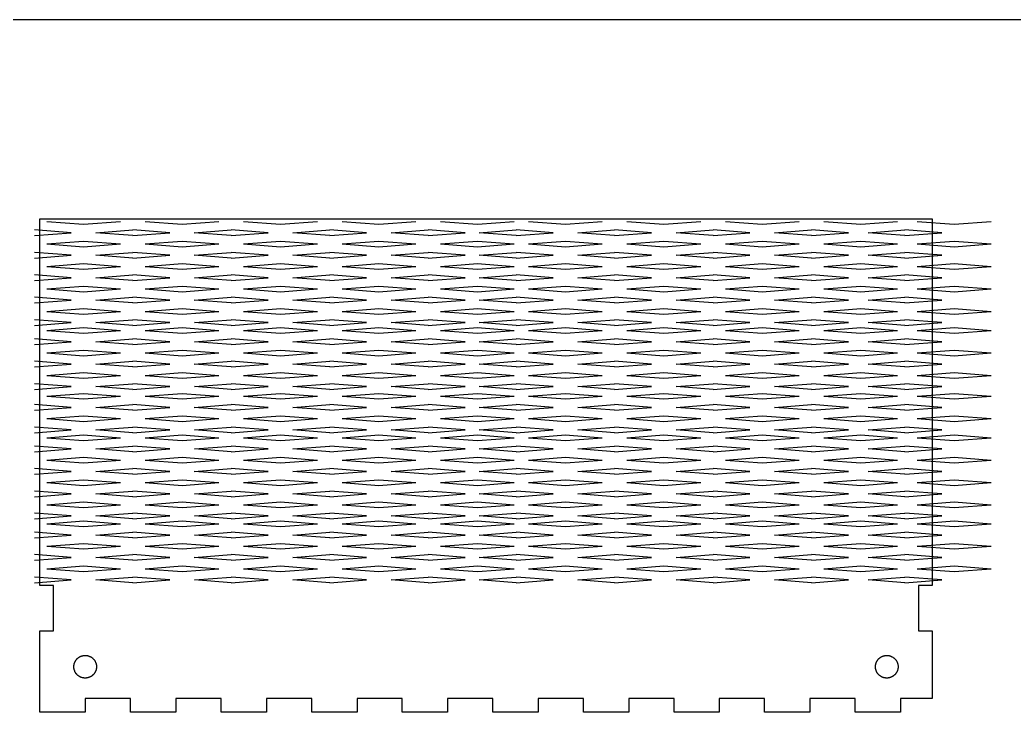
# Model space of a CAD drawing. Header units: millimetres. Extents: x 0 to 1000, y 0 to 550.
# Drawn here: x 562.5 to 782, y 394 to 550 of the extents above; entities that cross this region are included whole.
import ezdxf

# ---------------------------------------------------------------- set-up
doc = ezdxf.new("R2010")
doc.units = ezdxf.units.MM
doc.header["$MEASUREMENT"] = 0
doc.layers.add('Cut_01', color=1, linetype='Continuous', true_color=0xff0000)
doc.layers.add('stock', color=80, linetype='Continuous', true_color=0x21ff06)

msp = doc.modelspace()

# ---------------------------------------------------------------- linework, layer by layer
at = {"layer": 'Cut_01'}
for points in [[(760.9, 415.04), (763.9, 415.04), (763.9, 400.04), (756.9, 400.04), (756.9, 397.04), (746.9, 397.04), (746.9, 400.04), (736.9, 400.04), (736.9, 397.04), (726.9, 397.04), (726.9, 400.04), (716.9, 400.04), (716.9, 397.04), (706.9, 397.04), (706.9, 400.04), (696.9, 400.04), (696.9, 397.04), (686.9, 397.04), (686.9, 400.04), (676.9, 400.04), (676.9, 397.04), (666.9, 397.04), (666.9, 400.04), (656.9, 400.04), (656.9, 397.04), (646.9, 397.04), (646.9, 400.04), (636.9, 400.04), (636.9, 397.04), (626.9, 397.04), (626.9, 400.04), (616.9, 400.04), (616.9, 397.04), (606.9, 397.04), (606.9, 400.04), (596.9, 400.04), (596.9, 397.04), (586.9, 397.04), (586.9, 400.04), (576.9, 400.04), (576.9, 397.04), (566.9, 397.04), (566.9, 415.04), (569.9, 415.04), (569.9, 425.04), (566.9, 425.04), (566.9, 506.04), (763.9, 506.04), (763.9, 425.04), (760.9, 425.04)], [(574.38, 407.07), (574.38, 407.16), (574.38, 407.24), (574.39, 407.33), (574.4, 407.42), (574.42, 407.5), (574.43, 407.59), (574.45, 407.67), (574.47, 407.76), (574.5, 407.84), (574.53, 407.92), (574.56, 408), (574.59, 408.08), (574.63, 408.16), (574.67, 408.24), (574.71, 408.31), (574.75, 408.39), (574.8, 408.46), (574.85, 408.53), (574.9, 408.6), (574.96, 408.67), (575.01, 408.74), (575.07, 408.8), (575.13, 408.86), (575.2, 408.92), (575.26, 408.98), (575.33, 409.03), (575.4, 409.09), (575.47, 409.14), (575.54, 409.18), (575.62, 409.23), (575.69, 409.27), (575.77, 409.31), (575.85, 409.35), (575.93, 409.38), (576.01, 409.41), (576.09, 409.44), (576.17, 409.47), (576.26, 409.49), (576.34, 409.51), (576.42, 409.53), (576.51, 409.54), (576.6, 409.55), (576.68, 409.56), (576.77, 409.57), (576.86, 409.57), (576.94, 409.57), (577.03, 409.57), (577.12, 409.56), (577.2, 409.55), (577.29, 409.54), (577.37, 409.52), (577.46, 409.5), (577.54, 409.48), (577.63, 409.46), (577.71, 409.43), (577.79, 409.4), (577.87, 409.37), (577.95, 409.33), (578.03, 409.29), (578.1, 409.25), (578.18, 409.21), (578.25, 409.16), (578.32, 409.11), (578.39, 409.06), (578.46, 409.01), (578.53, 408.95), (578.59, 408.89), (578.65, 408.83), (578.71, 408.77), (578.77, 408.7), (578.83, 408.64), (578.88, 408.57), (578.93, 408.5), (578.98, 408.43), (579.02, 408.35), (579.07, 408.28), (579.11, 408.2), (579.15, 408.12), (579.18, 408.04), (579.21, 407.96), (579.24, 407.88), (579.27, 407.8), (579.29, 407.71), (579.31, 407.63), (579.33, 407.54), (579.35, 407.46), (579.36, 407.37), (579.37, 407.29), (579.37, 407.2), (579.38, 407.11), (579.38, 407.03), (579.37, 406.94), (579.37, 406.85), (579.36, 406.77), (579.35, 406.68), (579.33, 406.6), (579.31, 406.51), (579.29, 406.43), (579.27, 406.34), (579.24, 406.26), (579.21, 406.18), (579.18, 406.1), (579.15, 406.02), (579.11, 405.94), (579.07, 405.86), (579.02, 405.79), (578.98, 405.72), (578.93, 405.64), (578.88, 405.57), (578.83, 405.5), (578.77, 405.44), (578.71, 405.37), (578.65, 405.31), (578.59, 405.25), (578.53, 405.19), (578.46, 405.14), (578.39, 405.08), (578.32, 405.03), (578.25, 404.98), (578.18, 404.93), (578.1, 404.89), (578.03, 404.85), (577.95, 404.81), (577.87, 404.78), (577.79, 404.74), (577.71, 404.71), (577.63, 404.68), (577.54, 404.66), (577.46, 404.64), (577.37, 404.62), (577.29, 404.6), (577.2, 404.59), (577.12, 404.58), (577.03, 404.57), (576.94, 404.57), (576.86, 404.57), (576.77, 404.57), (576.68, 404.58), (576.6, 404.59), (576.51, 404.6), (576.42, 404.61), (576.34, 404.63), (576.26, 404.65), (576.17, 404.67), (576.09, 404.7), (576.01, 404.73), (575.93, 404.76), (575.85, 404.79), (575.77, 404.83), (575.69, 404.87), (575.62, 404.91), (575.54, 404.96), (575.47, 405.01), (575.4, 405.06), (575.33, 405.11), (575.26, 405.16), (575.2, 405.22), (575.13, 405.28), (575.07, 405.34), (575.01, 405.4), (574.96, 405.47), (574.9, 405.54), (574.85, 405.61), (574.8, 405.68), (574.75, 405.75), (574.71, 405.83), (574.67, 405.9), (574.63, 405.98), (574.59, 406.06), (574.56, 406.14), (574.53, 406.22), (574.5, 406.3), (574.47, 406.38), (574.45, 406.47), (574.43, 406.55), (574.42, 406.64), (574.4, 406.72), (574.39, 406.81), (574.38, 406.9), (574.38, 406.98)], [(751.38, 407.07), (751.38, 407.16), (751.38, 407.24), (751.39, 407.33), (751.4, 407.42), (751.42, 407.5), (751.43, 407.59), (751.45, 407.67), (751.47, 407.76), (751.5, 407.84), (751.53, 407.92), (751.56, 408), (751.59, 408.08), (751.63, 408.16), (751.67, 408.24), (751.71, 408.31), (751.75, 408.39), (751.8, 408.46), (751.85, 408.53), (751.9, 408.6), (751.96, 408.67), (752.01, 408.74), (752.07, 408.8), (752.13, 408.86), (752.2, 408.92), (752.26, 408.98), (752.33, 409.03), (752.4, 409.09), (752.47, 409.14), (752.54, 409.18), (752.62, 409.23), (752.69, 409.27), (752.77, 409.31), (752.85, 409.35), (752.93, 409.38), (753.01, 409.41), (753.09, 409.44), (753.17, 409.47), (753.26, 409.49), (753.34, 409.51), (753.42, 409.53), (753.51, 409.54), (753.6, 409.55), (753.68, 409.56), (753.77, 409.57), (753.86, 409.57), (753.94, 409.57), (754.03, 409.57), (754.12, 409.56), (754.2, 409.55), (754.29, 409.54), (754.37, 409.52), (754.46, 409.5), (754.54, 409.48), (754.63, 409.46), (754.71, 409.43), (754.79, 409.4), (754.87, 409.37), (754.95, 409.33), (755.03, 409.29), (755.1, 409.25), (755.18, 409.21), (755.25, 409.16), (755.32, 409.11), (755.39, 409.06), (755.46, 409.01), (755.53, 408.95), (755.59, 408.89), (755.65, 408.83), (755.71, 408.77), (755.77, 408.7), (755.83, 408.64), (755.88, 408.57), (755.93, 408.5), (755.98, 408.43), (756.02, 408.35), (756.07, 408.28), (756.11, 408.2), (756.15, 408.12), (756.18, 408.04), (756.21, 407.96), (756.24, 407.88), (756.27, 407.8), (756.29, 407.71), (756.31, 407.63), (756.33, 407.54), (756.35, 407.46), (756.36, 407.37), (756.37, 407.29), (756.37, 407.2), (756.38, 407.11), (756.38, 407.03), (756.37, 406.94), (756.37, 406.85), (756.36, 406.77), (756.35, 406.68), (756.33, 406.6), (756.31, 406.51), (756.29, 406.43), (756.27, 406.34), (756.24, 406.26), (756.21, 406.18), (756.18, 406.1), (756.15, 406.02), (756.11, 405.94), (756.07, 405.86), (756.02, 405.79), (755.98, 405.72), (755.93, 405.64), (755.88, 405.57), (755.83, 405.5), (755.77, 405.44), (755.71, 405.37), (755.65, 405.31), (755.59, 405.25), (755.53, 405.19), (755.46, 405.14), (755.39, 405.08), (755.32, 405.03), (755.25, 404.98), (755.18, 404.93), (755.1, 404.89), (755.03, 404.85), (754.95, 404.81), (754.87, 404.78), (754.79, 404.74), (754.71, 404.71), (754.63, 404.68), (754.54, 404.66), (754.46, 404.64), (754.37, 404.62), (754.29, 404.6), (754.2, 404.59), (754.12, 404.58), (754.03, 404.57), (753.94, 404.57), (753.86, 404.57), (753.77, 404.57), (753.68, 404.58), (753.6, 404.59), (753.51, 404.6), (753.42, 404.61), (753.34, 404.63), (753.26, 404.65), (753.17, 404.67), (753.09, 404.7), (753.01, 404.73), (752.93, 404.76), (752.85, 404.79), (752.77, 404.83), (752.69, 404.87), (752.62, 404.91), (752.54, 404.96), (752.47, 405.01), (752.4, 405.06), (752.33, 405.11), (752.26, 405.16), (752.2, 405.22), (752.13, 405.28), (752.07, 405.34), (752.01, 405.4), (751.96, 405.47), (751.9, 405.54), (751.85, 405.61), (751.8, 405.68), (751.75, 405.75), (751.71, 405.83), (751.67, 405.9), (751.63, 405.98), (751.59, 406.06), (751.56, 406.14), (751.53, 406.22), (751.5, 406.3), (751.47, 406.38), (751.45, 406.47), (751.43, 406.55), (751.42, 406.64), (751.4, 406.72), (751.39, 406.81), (751.38, 406.9), (751.38, 406.98)]]:
    msp.add_lwpolyline(points, close=True, dxfattribs=at)
for points in [[(568.38, 505.45), (576.53, 504.83), (584.68, 505.45)], [(590.11, 505.45), (598.27, 504.83), (606.42, 505.45)], [(611.85, 505.45), (620, 504.83), (628.16, 505.45)], [(633.59, 505.45), (641.74, 504.83), (649.89, 505.45)], [(655.33, 505.45), (663.48, 504.83), (671.63, 505.45)], [(674.76, 505.45), (682.91, 504.83), (691.06, 505.45)], [(696.49, 505.45), (704.65, 504.83), (712.8, 505.45)], [(718.23, 505.45), (726.38, 504.83), (734.54, 505.45)], [(739.97, 505.45), (748.12, 504.83), (756.27, 505.45)], [(760.62, 505.45), (768.77, 504.83), (776.93, 505.45)], [(565.66, 502.35), (573.81, 502.97), (565.66, 503.59)], [(587.4, 502.35), (579.24, 502.97), (587.4, 503.59)], [(587.4, 502.35), (595.55, 502.97), (587.4, 503.59)], [(609.13, 502.35), (600.98, 502.97), (609.13, 503.59)], [(609.13, 502.35), (617.29, 502.97), (609.13, 503.59)], [(630.87, 502.35), (622.72, 502.97), (630.87, 503.59)], [(630.87, 502.35), (639.02, 502.97), (630.87, 503.59)], [(652.61, 502.35), (644.46, 502.97), (652.61, 503.59)], [(652.61, 502.35), (660.76, 502.97), (652.61, 503.59)], [(672.04, 502.35), (663.89, 502.97), (672.04, 503.59)], [(672.04, 502.35), (680.19, 502.97), (672.04, 503.59)], [(693.78, 502.35), (685.63, 502.97), (693.78, 503.59)], [(693.78, 502.35), (701.93, 502.97), (693.78, 503.59)], [(715.51, 502.35), (707.36, 502.97), (715.52, 503.59)], [(715.51, 502.35), (723.67, 502.97), (715.52, 503.59)], [(737.25, 502.35), (729.1, 502.97), (737.25, 503.59)], [(737.25, 502.35), (745.41, 502.97), (737.25, 503.59)], [(757.9, 502.35), (749.75, 502.97), (757.9, 503.59)], [(757.9, 502.35), (766.06, 502.97), (757.9, 503.59)], [(568.38, 500.48), (576.53, 501.11), (584.68, 500.48)], [(590.11, 500.48), (598.27, 501.11), (606.42, 500.48)], [(611.85, 500.48), (620, 501.11), (628.16, 500.48)], [(633.59, 500.48), (641.74, 501.11), (649.89, 500.48)], [(655.33, 500.48), (663.48, 501.11), (671.63, 500.48)], [(674.76, 500.48), (682.91, 501.11), (691.06, 500.48)], [(696.49, 500.48), (704.65, 501.11), (712.8, 500.48)], [(718.23, 500.48), (726.38, 501.11), (734.54, 500.48)], [(739.97, 500.48), (748.12, 501.11), (756.27, 500.48)], [(760.62, 500.48), (768.77, 501.11), (776.93, 500.48)], [(565.66, 497.38), (573.81, 498), (565.66, 498.62)], [(568.38, 500.48), (576.53, 499.86), (584.68, 500.48)], [(587.4, 497.38), (579.25, 498), (587.4, 498.62)], [(587.4, 497.38), (595.55, 498), (587.4, 498.62)], [(590.11, 500.48), (598.27, 499.86), (606.42, 500.48)], [(609.13, 497.38), (600.98, 498), (609.13, 498.62)], [(609.13, 497.38), (617.29, 498), (609.13, 498.62)], [(611.85, 500.48), (620, 499.86), (628.16, 500.48)], [(630.87, 497.38), (622.72, 498), (630.87, 498.62)], [(630.87, 497.38), (639.02, 498), (630.87, 498.62)], [(633.59, 500.48), (641.74, 499.86), (649.89, 500.48)], [(652.61, 497.38), (644.46, 498), (652.61, 498.62)], [(652.61, 497.38), (660.76, 498), (652.61, 498.62)], [(655.33, 500.48), (663.48, 499.86), (671.63, 500.48)], [(672.04, 497.38), (663.89, 498), (672.04, 498.62)], [(672.04, 497.38), (680.19, 498), (672.04, 498.62)], [(674.76, 500.48), (682.91, 499.86), (691.06, 500.48)], [(693.78, 497.38), (685.63, 498), (693.78, 498.62)], [(693.78, 497.38), (701.93, 498), (693.78, 498.62)], [(696.49, 500.48), (704.65, 499.86), (712.8, 500.48)], [(715.51, 497.38), (707.36, 498), (715.51, 498.62)], [(715.51, 497.38), (723.67, 498), (715.51, 498.62)], [(718.23, 500.48), (726.38, 499.86), (734.54, 500.48)], [(737.25, 497.38), (729.1, 498), (737.25, 498.62)], [(737.25, 497.38), (745.4, 498), (737.25, 498.62)], [(739.97, 500.48), (748.12, 499.86), (756.27, 500.48)], [(757.9, 497.38), (749.75, 498), (757.9, 498.62)], [(757.9, 497.38), (766.05, 498), (757.9, 498.62)], [(760.62, 500.48), (768.77, 499.86), (776.93, 500.48)], [(568.38, 495.51), (576.53, 496.14), (584.68, 495.51)], [(568.38, 495.51), (576.53, 494.89), (584.68, 495.51)], [(590.12, 495.51), (598.27, 496.14), (606.42, 495.51)], [(590.12, 495.51), (598.27, 494.89), (606.42, 495.51)], [(611.85, 495.51), (620, 496.14), (628.15, 495.51)], [(611.85, 495.51), (620, 494.89), (628.15, 495.51)], [(633.59, 495.51), (641.74, 496.14), (649.89, 495.51)], [(633.59, 495.51), (641.74, 494.89), (649.89, 495.51)], [(655.33, 495.51), (663.48, 496.14), (671.63, 495.51)], [(655.33, 495.51), (663.48, 494.89), (671.63, 495.51)], [(674.76, 495.51), (682.91, 496.14), (691.06, 495.51)], [(674.76, 495.51), (682.91, 494.89), (691.06, 495.51)], [(696.49, 495.51), (704.65, 496.14), (712.8, 495.51)], [(696.49, 495.51), (704.65, 494.89), (712.8, 495.51)], [(718.23, 495.51), (726.38, 496.14), (734.53, 495.51)], [(718.23, 495.51), (726.38, 494.89), (734.53, 495.51)], [(739.97, 495.51), (748.12, 496.14), (756.27, 495.51)], [(739.97, 495.51), (748.12, 494.89), (756.27, 495.51)], [(760.62, 495.51), (768.77, 496.14), (776.92, 495.51)], [(760.62, 495.51), (768.77, 494.89), (776.92, 495.51)], [(565.67, 492.41), (573.82, 493.03), (565.67, 493.65)], [(587.4, 492.41), (579.25, 493.03), (587.4, 493.65)], [(587.4, 492.41), (595.55, 493.03), (587.4, 493.65)], [(609.14, 492.41), (600.99, 493.03), (609.14, 493.65)], [(609.14, 492.41), (617.29, 493.03), (609.14, 493.65)], [(630.87, 492.41), (622.72, 493.03), (630.87, 493.65)], [(630.87, 492.41), (639.02, 493.03), (630.87, 493.65)], [(652.6, 492.41), (644.45, 493.03), (652.61, 493.65)], [(652.6, 492.41), (660.76, 493.03), (652.61, 493.65)], [(672.05, 492.41), (663.89, 493.03), (672.04, 493.65)], [(672.05, 492.41), (680.19, 493.03), (672.04, 493.65)], [(693.78, 492.41), (685.63, 493.03), (693.78, 493.65)], [(693.78, 492.41), (701.93, 493.03), (693.78, 493.65)], [(715.51, 492.41), (707.36, 493.03), (715.51, 493.65)], [(715.51, 492.41), (723.66, 493.03), (715.51, 493.65)], [(737.25, 492.41), (729.1, 493.03), (737.25, 493.65)], [(737.25, 492.41), (745.4, 493.03), (737.25, 493.65)], [(757.9, 492.41), (749.75, 493.03), (757.9, 493.65)], [(757.9, 492.41), (766.05, 493.03), (757.9, 493.65)], [(568.38, 490.56), (576.53, 491.18), (584.68, 490.56)], [(568.38, 490.56), (576.53, 489.94), (584.68, 490.56)], [(590.11, 490.56), (598.27, 491.18), (606.42, 490.56)], [(590.11, 490.56), (598.27, 489.94), (606.42, 490.56)], [(611.85, 490.56), (620, 491.18), (628.16, 490.56)], [(611.85, 490.56), (620, 489.94), (628.16, 490.56)], [(633.59, 490.56), (641.74, 491.18), (649.89, 490.56)], [(633.59, 490.56), (641.74, 489.94), (649.89, 490.56)], [(655.33, 490.56), (663.48, 491.18), (671.63, 490.56)], [(655.33, 490.56), (663.48, 489.94), (671.63, 490.56)], [(674.76, 490.56), (682.91, 491.18), (691.06, 490.56)], [(674.76, 490.56), (682.91, 489.94), (691.06, 490.56)], [(696.49, 490.56), (704.65, 491.18), (712.8, 490.56)], [(696.49, 490.56), (704.65, 489.94), (712.8, 490.56)], [(718.23, 490.56), (726.38, 491.18), (734.54, 490.56)], [(718.23, 490.56), (726.38, 489.94), (734.54, 490.56)], [(739.97, 490.56), (748.12, 491.18), (756.27, 490.56)], [(739.97, 490.56), (748.12, 489.94), (756.27, 490.56)], [(760.62, 490.56), (768.77, 491.18), (776.93, 490.56)], [(760.62, 490.56), (768.77, 489.94), (776.93, 490.56)], [(565.66, 487.45), (573.81, 488.08), (565.66, 488.7)], [(587.4, 487.45), (579.25, 488.08), (587.4, 488.7)], [(587.4, 487.45), (595.55, 488.08), (587.4, 488.7)], [(609.13, 487.45), (600.98, 488.08), (609.13, 488.7)], [(609.13, 487.45), (617.29, 488.08), (609.13, 488.7)], [(630.87, 487.45), (622.72, 488.08), (630.87, 488.7)], [(630.87, 487.45), (639.02, 488.08), (630.87, 488.7)], [(652.61, 487.45), (644.46, 488.08), (652.61, 488.7)], [(652.61, 487.45), (660.76, 488.08), (652.61, 488.7)], [(672.04, 487.45), (663.89, 488.08), (672.04, 488.7)], [(672.04, 487.45), (680.19, 488.08), (672.04, 488.7)], [(693.78, 487.45), (685.63, 488.08), (693.78, 488.7)], [(693.78, 487.45), (701.93, 488.08), (693.78, 488.7)], [(715.51, 487.45), (707.36, 488.08), (715.51, 488.7)], [(715.51, 487.45), (723.67, 488.08), (715.51, 488.7)], [(737.25, 487.45), (729.1, 488.08), (737.25, 488.7)], [(737.25, 487.45), (745.4, 488.08), (737.25, 488.7)], [(757.9, 487.45), (749.75, 488.08), (757.9, 488.7)], [(757.9, 487.45), (766.05, 488.08), (757.9, 488.7)], [(568.38, 485.59), (576.53, 486.21), (584.68, 485.59)], [(568.38, 485.59), (576.53, 484.97), (584.68, 485.59)], [(590.12, 485.59), (598.27, 486.21), (606.42, 485.59)], [(590.12, 485.59), (598.27, 484.97), (606.42, 485.59)], [(611.85, 485.59), (620, 486.21), (628.15, 485.59)], [(611.85, 485.59), (620, 484.97), (628.15, 485.59)], [(633.59, 485.59), (641.74, 486.21), (649.89, 485.59)], [(633.59, 485.59), (641.74, 484.97), (649.89, 485.59)], [(655.33, 485.59), (663.48, 486.21), (671.63, 485.59)], [(655.33, 485.59), (663.48, 484.97), (671.63, 485.59)], [(674.76, 485.59), (682.91, 486.21), (691.06, 485.59)], [(674.76, 485.59), (682.91, 484.97), (691.06, 485.59)], [(696.49, 485.59), (704.65, 486.21), (712.8, 485.59)], [(696.49, 485.59), (704.65, 484.97), (712.8, 485.59)], [(718.23, 485.59), (726.38, 486.21), (734.53, 485.59)], [(718.23, 485.59), (726.38, 484.97), (734.53, 485.59)], [(739.97, 485.59), (748.12, 486.21), (756.27, 485.59)], [(739.97, 485.59), (748.12, 484.97), (756.27, 485.59)], [(760.62, 485.59), (768.77, 486.21), (776.92, 485.59)], [(760.62, 485.59), (768.77, 484.97), (776.92, 485.59)], [(565.67, 482.48), (573.82, 483.11), (565.67, 483.73)], [(587.4, 482.48), (579.25, 483.11), (587.4, 483.73)], [(587.4, 482.48), (595.55, 483.11), (587.4, 483.73)], [(609.14, 482.48), (600.99, 483.11), (609.14, 483.73)], [(609.14, 482.48), (617.29, 483.11), (609.14, 483.73)], [(630.87, 482.48), (622.72, 483.11), (630.87, 483.73)], [(630.87, 482.48), (639.02, 483.11), (630.87, 483.73)], [(652.6, 482.48), (644.45, 483.11), (652.61, 483.73)], [(652.6, 482.48), (660.76, 483.11), (652.61, 483.73)], [(672.05, 482.48), (663.89, 483.11), (672.04, 483.73)], [(672.05, 482.48), (680.19, 483.11), (672.04, 483.73)], [(693.78, 482.48), (685.63, 483.11), (693.78, 483.73)], [(693.78, 482.48), (701.93, 483.11), (693.78, 483.73)], [(715.51, 482.48), (707.36, 483.11), (715.51, 483.73)], [(715.51, 482.48), (723.66, 483.11), (715.51, 483.73)], [(737.25, 482.48), (729.1, 483.11), (737.25, 483.73)], [(737.25, 482.48), (745.4, 483.11), (737.25, 483.73)], [(757.9, 482.48), (749.75, 483.11), (757.9, 483.73)], [(757.9, 482.48), (766.05, 483.11), (757.9, 483.73)], [(568.38, 481.38), (576.53, 482), (584.68, 481.38)], [(568.38, 481.38), (576.53, 480.76), (584.68, 481.38)], [(590.12, 481.38), (598.27, 482), (606.42, 481.38)], [(590.12, 481.38), (598.27, 480.76), (606.42, 481.38)], [(611.85, 481.38), (620, 482), (628.15, 481.38)], [(611.85, 481.38), (620, 480.76), (628.15, 481.38)], [(633.59, 481.38), (641.74, 482), (649.89, 481.38)], [(633.59, 481.38), (641.74, 480.76), (649.89, 481.38)], [(655.33, 481.38), (663.48, 482), (671.63, 481.38)], [(655.33, 481.38), (663.48, 480.76), (671.63, 481.38)], [(674.76, 481.38), (682.91, 482), (691.06, 481.38)], [(674.76, 481.38), (682.91, 480.76), (691.06, 481.38)], [(696.49, 481.38), (704.65, 482), (712.8, 481.38)], [(696.49, 481.38), (704.65, 480.76), (712.8, 481.38)], [(718.23, 481.38), (726.38, 482), (734.53, 481.38)], [(718.23, 481.38), (726.38, 480.76), (734.53, 481.38)], [(739.97, 481.38), (748.12, 482), (756.27, 481.38)], [(739.97, 481.38), (748.12, 480.76), (756.27, 481.38)], [(760.62, 481.38), (768.77, 482), (776.92, 481.38)], [(760.62, 481.38), (768.77, 480.76), (776.92, 481.38)], [(565.67, 478.27), (573.82, 478.89), (565.67, 479.51)], [(587.4, 478.27), (579.25, 478.89), (587.4, 479.51)], [(587.4, 478.27), (595.55, 478.89), (587.4, 479.51)], [(609.14, 478.27), (600.99, 478.89), (609.14, 479.51)], [(609.14, 478.27), (617.29, 478.89), (609.14, 479.51)], [(630.87, 478.27), (622.72, 478.89), (630.87, 479.51)], [(630.87, 478.27), (639.02, 478.89), (630.87, 479.51)], [(652.6, 478.27), (644.45, 478.89), (652.61, 479.51)], [(652.6, 478.27), (660.76, 478.89), (652.61, 479.51)], [(672.05, 478.27), (663.89, 478.89), (672.04, 479.51)], [(672.05, 478.27), (680.19, 478.89), (672.04, 479.51)], [(693.78, 478.27), (685.63, 478.89), (693.78, 479.51)], [(693.78, 478.27), (701.93, 478.89), (693.78, 479.51)], [(715.51, 478.27), (707.36, 478.89), (715.51, 479.51)], [(715.51, 478.27), (723.66, 478.89), (715.51, 479.51)], [(737.25, 478.27), (729.1, 478.89), (737.25, 479.51)], [(737.25, 478.27), (745.4, 478.89), (737.25, 479.51)], [(757.9, 478.27), (749.75, 478.89), (757.9, 479.51)], [(757.9, 478.27), (766.05, 478.89), (757.9, 479.51)], [(568.38, 476.42), (576.53, 477.05), (584.68, 476.42)], [(568.38, 476.42), (576.53, 475.8), (584.68, 476.42)], [(590.11, 476.42), (598.27, 477.05), (606.42, 476.42)], [(590.11, 476.42), (598.27, 475.8), (606.42, 476.42)], [(611.85, 476.42), (620, 477.05), (628.16, 476.42)], [(611.85, 476.42), (620, 475.8), (628.16, 476.42)], [(633.59, 476.42), (641.74, 477.05), (649.89, 476.42)], [(633.59, 476.42), (641.74, 475.8), (649.89, 476.42)], [(655.33, 476.42), (663.48, 477.05), (671.63, 476.42)], [(655.33, 476.42), (663.48, 475.8), (671.63, 476.42)], [(674.76, 476.42), (682.91, 477.05), (691.06, 476.42)], [(674.76, 476.42), (682.91, 475.8), (691.06, 476.42)], [(696.49, 476.42), (704.65, 477.05), (712.8, 476.42)], [(696.49, 476.42), (704.65, 475.8), (712.8, 476.42)], [(718.23, 476.42), (726.38, 477.05), (734.54, 476.42)], [(718.23, 476.42), (726.38, 475.8), (734.54, 476.42)], [(739.97, 476.42), (748.12, 477.05), (756.27, 476.42)], [(739.97, 476.42), (748.12, 475.8), (756.27, 476.42)], [(760.62, 476.42), (768.77, 477.05), (776.93, 476.42)], [(760.62, 476.42), (768.77, 475.8), (776.93, 476.42)], [(565.66, 473.32), (573.81, 473.94), (565.66, 474.56)], [(587.4, 473.32), (579.25, 473.94), (587.4, 474.56)], [(587.4, 473.32), (595.55, 473.94), (587.4, 474.56)], [(609.13, 473.32), (600.98, 473.94), (609.13, 474.56)], [(609.13, 473.32), (617.29, 473.94), (609.13, 474.56)], [(630.87, 473.32), (622.72, 473.94), (630.87, 474.56)], [(630.87, 473.32), (639.02, 473.94), (630.87, 474.56)], [(652.61, 473.32), (644.46, 473.94), (652.61, 474.56)], [(652.61, 473.32), (660.76, 473.94), (652.61, 474.56)], [(672.04, 473.32), (663.89, 473.94), (672.04, 474.56)], [(672.04, 473.32), (680.19, 473.94), (672.04, 474.56)], [(693.78, 473.32), (685.63, 473.94), (693.78, 474.56)], [(693.78, 473.32), (701.93, 473.94), (693.78, 474.56)], [(715.51, 473.32), (707.36, 473.94), (715.51, 474.56)], [(715.51, 473.32), (723.67, 473.94), (715.51, 474.56)], [(737.25, 473.32), (729.1, 473.94), (737.25, 474.56)], [(737.25, 473.32), (745.4, 473.94), (737.25, 474.56)], [(757.9, 473.32), (749.75, 473.94), (757.9, 474.56)], [(757.9, 473.32), (766.05, 473.94), (757.9, 474.56)], [(568.38, 471.45), (576.53, 472.08), (584.68, 471.45)], [(590.12, 471.45), (598.27, 472.08), (606.42, 471.45)], [(611.85, 471.45), (620, 472.08), (628.15, 471.45)], [(633.59, 471.45), (641.74, 472.08), (649.89, 471.45)], [(655.33, 471.45), (663.48, 472.08), (671.63, 471.45)], [(674.76, 471.45), (682.91, 472.08), (691.06, 471.45)], [(696.49, 471.45), (704.65, 472.08), (712.8, 471.45)], [(718.23, 471.45), (726.38, 472.08), (734.53, 471.45)], [(739.97, 471.45), (748.12, 472.08), (756.27, 471.45)], [(760.62, 471.45), (768.77, 472.08), (776.92, 471.45)], [(568.38, 471.45), (576.53, 470.83), (584.68, 471.45)], [(590.12, 471.45), (598.27, 470.83), (606.42, 471.45)], [(611.85, 471.45), (620, 470.83), (628.15, 471.45)], [(633.59, 471.45), (641.74, 470.83), (649.89, 471.45)], [(655.33, 471.45), (663.48, 470.83), (671.63, 471.45)], [(674.76, 471.45), (682.91, 470.83), (691.06, 471.45)], [(696.49, 471.45), (704.65, 470.83), (712.8, 471.45)], [(718.23, 471.45), (726.38, 470.83), (734.53, 471.45)], [(739.97, 471.45), (748.12, 470.83), (756.27, 471.45)], [(760.62, 471.45), (768.77, 470.83), (776.92, 471.45)], [(565.67, 468.35), (573.82, 468.97), (565.67, 469.59)], [(587.4, 468.35), (579.25, 468.97), (587.4, 469.59)], [(587.4, 468.35), (595.55, 468.97), (587.4, 469.59)], [(609.14, 468.35), (600.99, 468.97), (609.14, 469.59)], [(609.14, 468.35), (617.29, 468.97), (609.14, 469.59)], [(630.87, 468.35), (622.72, 468.97), (630.87, 469.59)], [(630.87, 468.35), (639.02, 468.97), (630.87, 469.59)], [(652.6, 468.35), (644.45, 468.97), (652.61, 469.59)], [(652.6, 468.35), (660.76, 468.97), (652.61, 469.59)], [(672.05, 468.35), (663.89, 468.97), (672.04, 469.59)], [(672.05, 468.35), (680.19, 468.97), (672.04, 469.59)], [(693.78, 468.35), (685.63, 468.97), (693.78, 469.59)], [(693.78, 468.35), (701.93, 468.97), (693.78, 469.59)], [(715.51, 468.35), (707.36, 468.97), (715.51, 469.59)], [(715.51, 468.35), (723.66, 468.97), (715.51, 469.59)], [(737.25, 468.35), (729.1, 468.97), (737.25, 469.59)], [(737.25, 468.35), (745.4, 468.97), (737.25, 469.59)], [(757.9, 468.35), (749.75, 468.97), (757.9, 469.59)], [(757.9, 468.35), (766.05, 468.97), (757.9, 469.59)], [(568.38, 466.86), (576.53, 467.48), (584.68, 466.86)], [(568.38, 466.86), (576.53, 466.24), (584.68, 466.86)], [(590.11, 466.86), (598.27, 467.48), (606.42, 466.86)], [(590.11, 466.86), (598.27, 466.24), (606.42, 466.86)], [(611.85, 466.86), (620, 467.48), (628.16, 466.86)], [(611.85, 466.86), (620, 466.24), (628.16, 466.86)], [(633.59, 466.86), (641.74, 467.48), (649.89, 466.86)], [(633.59, 466.86), (641.74, 466.24), (649.89, 466.86)], [(655.33, 466.86), (663.48, 467.48), (671.63, 466.86)], [(655.33, 466.86), (663.48, 466.24), (671.63, 466.86)], [(674.76, 466.86), (682.91, 467.48), (691.06, 466.86)], [(674.76, 466.86), (682.91, 466.24), (691.06, 466.86)], [(696.49, 466.86), (704.65, 467.48), (712.8, 466.86)], [(696.49, 466.86), (704.65, 466.24), (712.8, 466.86)], [(718.23, 466.86), (726.38, 467.48), (734.54, 466.86)], [(718.23, 466.86), (726.38, 466.24), (734.54, 466.86)], [(739.97, 466.86), (748.12, 467.48), (756.27, 466.86)], [(739.97, 466.86), (748.12, 466.24), (756.27, 466.86)], [(760.62, 466.86), (768.77, 467.48), (776.93, 466.86)], [(760.62, 466.86), (768.77, 466.24), (776.93, 466.86)], [(565.66, 463.75), (573.81, 464.38), (565.66, 465)], [(587.4, 463.75), (579.25, 464.38), (587.4, 465)], [(587.4, 463.75), (595.55, 464.38), (587.4, 465)], [(609.13, 463.75), (600.98, 464.38), (609.13, 465)], [(609.13, 463.75), (617.29, 464.38), (609.13, 465)], [(630.87, 463.75), (622.72, 464.38), (630.87, 465)], [(630.87, 463.75), (639.02, 464.38), (630.87, 465)], [(652.61, 463.75), (644.46, 464.38), (652.61, 465)], [(652.61, 463.75), (660.76, 464.38), (652.61, 465)], [(672.04, 463.75), (663.89, 464.38), (672.04, 465)], [(672.04, 463.75), (680.19, 464.38), (672.04, 465)], [(693.78, 463.75), (685.63, 464.38), (693.78, 465)], [(693.78, 463.75), (701.93, 464.38), (693.78, 465)], [(715.51, 463.75), (707.36, 464.38), (715.51, 465)], [(715.51, 463.75), (723.67, 464.38), (715.51, 465)], [(737.25, 463.75), (729.1, 464.38), (737.25, 465)], [(737.25, 463.75), (745.4, 464.38), (737.25, 465)], [(757.9, 463.75), (749.75, 464.38), (757.9, 465)], [(757.9, 463.75), (766.05, 464.38), (757.9, 465)], [(568.38, 461.89), (576.53, 462.51), (584.68, 461.89)], [(568.38, 461.89), (576.53, 461.27), (584.68, 461.89)], [(590.12, 461.89), (598.27, 462.51), (606.42, 461.89)], [(590.12, 461.89), (598.27, 461.27), (606.42, 461.89)], [(611.85, 461.89), (620, 462.51), (628.15, 461.89)], [(611.85, 461.89), (620, 461.27), (628.15, 461.89)], [(633.59, 461.89), (641.74, 462.51), (649.89, 461.89)], [(633.59, 461.89), (641.74, 461.27), (649.89, 461.89)], [(655.33, 461.89), (663.48, 462.51), (671.63, 461.89)], [(655.33, 461.89), (663.48, 461.27), (671.63, 461.89)], [(674.76, 461.89), (682.91, 462.51), (691.06, 461.89)], [(674.76, 461.89), (682.91, 461.27), (691.06, 461.89)], [(696.49, 461.89), (704.65, 462.51), (712.8, 461.89)], [(696.49, 461.89), (704.65, 461.27), (712.8, 461.89)], [(718.23, 461.89), (726.38, 462.51), (734.53, 461.89)], [(718.23, 461.89), (726.38, 461.27), (734.53, 461.89)], [(739.97, 461.89), (748.12, 462.51), (756.27, 461.89)], [(739.97, 461.89), (748.12, 461.27), (756.27, 461.89)], [(760.62, 461.89), (768.77, 462.51), (776.92, 461.89)], [(760.62, 461.89), (768.77, 461.27), (776.92, 461.89)], [(565.67, 458.78), (573.82, 459.4), (565.67, 460.03)], [(587.4, 458.78), (579.25, 459.4), (587.4, 460.03)], [(587.4, 458.78), (595.55, 459.4), (587.4, 460.03)], [(609.14, 458.78), (600.99, 459.4), (609.14, 460.03)], [(609.14, 458.78), (617.29, 459.4), (609.14, 460.03)], [(630.87, 458.78), (622.72, 459.4), (630.87, 460.03)], [(630.87, 458.78), (639.02, 459.4), (630.87, 460.03)], [(652.6, 458.78), (644.45, 459.4), (652.61, 460.03)], [(652.6, 458.78), (660.76, 459.4), (652.61, 460.03)], [(672.05, 458.78), (663.89, 459.4), (672.04, 460.03)], [(672.05, 458.78), (680.19, 459.4), (672.04, 460.03)], [(693.78, 458.78), (685.63, 459.4), (693.78, 460.03)], [(693.78, 458.78), (701.93, 459.4), (693.78, 460.03)], [(715.51, 458.78), (707.36, 459.4), (715.51, 460.03)], [(715.51, 458.78), (723.66, 459.4), (715.51, 460.03)], [(737.25, 458.78), (729.1, 459.4), (737.25, 460.03)], [(737.25, 458.78), (745.4, 459.4), (737.25, 460.03)], [(757.9, 458.78), (749.75, 459.4), (757.9, 460.03)], [(757.9, 458.78), (766.05, 459.4), (757.9, 460.03)], [(568.38, 457.68), (576.53, 458.3), (584.68, 457.68)], [(568.38, 457.68), (576.53, 457.06), (584.68, 457.68)], [(590.12, 457.68), (598.27, 458.3), (606.42, 457.68)], [(590.12, 457.68), (598.27, 457.06), (606.42, 457.68)], [(611.85, 457.68), (620, 458.3), (628.15, 457.68)], [(611.85, 457.68), (620, 457.06), (628.15, 457.68)], [(633.59, 457.68), (641.74, 458.3), (649.89, 457.68)], [(633.59, 457.68), (641.74, 457.06), (649.89, 457.68)], [(655.33, 457.68), (663.48, 458.3), (671.63, 457.68)], [(655.33, 457.68), (663.48, 457.06), (671.63, 457.68)], [(674.76, 457.68), (682.91, 458.3), (691.06, 457.68)], [(674.76, 457.68), (682.91, 457.06), (691.06, 457.68)], [(696.49, 457.68), (704.65, 458.3), (712.8, 457.68)], [(696.49, 457.68), (704.65, 457.06), (712.8, 457.68)], [(718.23, 457.68), (726.38, 458.3), (734.53, 457.68)], [(718.23, 457.68), (726.38, 457.06), (734.53, 457.68)], [(739.97, 457.68), (748.12, 458.3), (756.27, 457.68)], [(739.97, 457.68), (748.12, 457.06), (756.27, 457.68)], [(760.62, 457.68), (768.77, 458.3), (776.92, 457.68)], [(760.62, 457.68), (768.77, 457.06), (776.92, 457.68)], [(565.67, 454.57), (573.82, 455.19), (565.67, 455.81)], [(587.4, 454.57), (579.25, 455.19), (587.4, 455.81)], [(587.4, 454.57), (595.55, 455.19), (587.4, 455.81)], [(609.14, 454.57), (600.99, 455.19), (609.14, 455.81)], [(609.14, 454.57), (617.29, 455.19), (609.14, 455.81)], [(630.87, 454.57), (622.72, 455.19), (630.87, 455.81)], [(630.87, 454.57), (639.02, 455.19), (630.87, 455.81)], [(652.6, 454.57), (644.45, 455.19), (652.61, 455.81)], [(652.6, 454.57), (660.76, 455.19), (652.61, 455.81)], [(672.05, 454.57), (663.89, 455.19), (672.04, 455.81)], [(672.05, 454.57), (680.19, 455.19), (672.04, 455.81)], [(693.78, 454.57), (685.63, 455.19), (693.78, 455.81)], [(693.78, 454.57), (701.93, 455.19), (693.78, 455.81)], [(715.51, 454.57), (707.36, 455.19), (715.51, 455.81)], [(715.51, 454.57), (723.66, 455.19), (715.51, 455.81)], [(737.25, 454.57), (729.1, 455.19), (737.25, 455.81)], [(737.25, 454.57), (745.4, 455.19), (737.25, 455.81)], [(757.9, 454.57), (749.75, 455.19), (757.9, 455.81)], [(757.9, 454.57), (766.05, 455.19), (757.9, 455.81)], [(568.38, 452.72), (576.53, 453.35), (584.68, 452.72)], [(568.38, 452.72), (576.53, 452.1), (584.68, 452.72)], [(590.11, 452.72), (598.27, 453.35), (606.42, 452.72)], [(590.11, 452.72), (598.27, 452.1), (606.42, 452.72)], [(611.85, 452.72), (620, 453.35), (628.16, 452.72)], [(611.85, 452.72), (620, 452.1), (628.16, 452.72)], [(633.59, 452.72), (641.74, 453.35), (649.89, 452.72)], [(633.59, 452.72), (641.74, 452.1), (649.89, 452.72)], [(655.33, 452.72), (663.48, 453.35), (671.63, 452.72)], [(655.33, 452.72), (663.48, 452.1), (671.63, 452.72)], [(674.76, 452.72), (682.91, 453.35), (691.06, 452.72)], [(674.76, 452.72), (682.91, 452.1), (691.06, 452.72)], [(696.49, 452.72), (704.65, 453.35), (712.8, 452.72)], [(696.49, 452.72), (704.65, 452.1), (712.8, 452.72)], [(718.23, 452.72), (726.38, 453.35), (734.54, 452.72)], [(718.23, 452.72), (726.38, 452.1), (734.54, 452.72)], [(739.97, 452.72), (748.12, 453.35), (756.27, 452.72)], [(739.97, 452.72), (748.12, 452.1), (756.27, 452.72)], [(760.62, 452.72), (768.77, 453.35), (776.93, 452.72)], [(760.62, 452.72), (768.77, 452.1), (776.93, 452.72)], [(565.66, 449.62), (573.81, 450.24), (565.66, 450.86)], [(587.4, 449.62), (579.25, 450.24), (587.4, 450.86)], [(587.4, 449.62), (595.55, 450.24), (587.4, 450.86)], [(609.13, 449.62), (600.98, 450.24), (609.13, 450.86)], [(609.13, 449.62), (617.29, 450.24), (609.13, 450.86)], [(630.87, 449.62), (622.72, 450.24), (630.87, 450.86)], [(630.87, 449.62), (639.02, 450.24), (630.87, 450.86)], [(652.61, 449.62), (644.46, 450.24), (652.61, 450.86)], [(652.61, 449.62), (660.76, 450.24), (652.61, 450.86)], [(672.04, 449.62), (663.89, 450.24), (672.04, 450.86)], [(672.04, 449.62), (680.19, 450.24), (672.04, 450.86)], [(693.78, 449.62), (685.63, 450.24), (693.78, 450.86)], [(693.78, 449.62), (701.93, 450.24), (693.78, 450.86)], [(715.51, 449.62), (707.36, 450.24), (715.51, 450.86)], [(715.51, 449.62), (723.67, 450.24), (715.51, 450.86)], [(737.25, 449.62), (729.1, 450.24), (737.25, 450.86)], [(737.25, 449.62), (745.4, 450.24), (737.25, 450.86)], [(757.9, 449.62), (749.75, 450.24), (757.9, 450.86)], [(757.9, 449.62), (766.05, 450.24), (757.9, 450.86)], [(568.38, 447.75), (576.53, 448.38), (584.68, 447.75)], [(590.12, 447.75), (598.27, 448.38), (606.42, 447.75)], [(611.85, 447.75), (620, 448.38), (628.15, 447.75)], [(633.59, 447.75), (641.74, 448.38), (649.89, 447.75)], [(655.33, 447.75), (663.48, 448.38), (671.63, 447.75)], [(674.76, 447.75), (682.91, 448.38), (691.06, 447.75)], [(696.49, 447.75), (704.65, 448.38), (712.8, 447.75)], [(718.23, 447.75), (726.38, 448.38), (734.53, 447.75)], [(739.97, 447.75), (748.12, 448.38), (756.27, 447.75)], [(760.62, 447.75), (768.77, 448.38), (776.92, 447.75)], [(565.67, 444.65), (573.82, 445.27), (565.67, 445.89)], [(568.38, 447.75), (576.53, 447.13), (584.68, 447.75)], [(587.4, 444.65), (579.25, 445.27), (587.4, 445.89)], [(587.4, 444.65), (595.55, 445.27), (587.4, 445.89)], [(590.12, 447.75), (598.27, 447.13), (606.42, 447.75)], [(609.14, 444.65), (600.99, 445.27), (609.14, 445.89)], [(609.14, 444.65), (617.29, 445.27), (609.14, 445.89)], [(611.85, 447.75), (620, 447.13), (628.15, 447.75)], [(630.87, 444.65), (622.72, 445.27), (630.87, 445.89)], [(630.87, 444.65), (639.02, 445.27), (630.87, 445.89)], [(633.59, 447.75), (641.74, 447.13), (649.89, 447.75)], [(652.6, 444.65), (644.45, 445.27), (652.61, 445.89)], [(652.6, 444.65), (660.76, 445.27), (652.61, 445.89)], [(655.33, 447.75), (663.48, 447.13), (671.63, 447.75)], [(672.05, 444.65), (663.89, 445.27), (672.04, 445.89)], [(672.05, 444.65), (680.19, 445.27), (672.04, 445.89)], [(674.76, 447.75), (682.91, 447.13), (691.06, 447.75)], [(693.78, 444.65), (685.63, 445.27), (693.78, 445.89)], [(693.78, 444.65), (701.93, 445.27), (693.78, 445.89)], [(696.49, 447.75), (704.65, 447.13), (712.8, 447.75)], [(715.51, 444.65), (707.36, 445.27), (715.51, 445.89)], [(715.51, 444.65), (723.66, 445.27), (715.51, 445.89)], [(718.23, 447.75), (726.38, 447.13), (734.53, 447.75)], [(737.25, 444.65), (729.1, 445.27), (737.25, 445.89)], [(737.25, 444.65), (745.4, 445.27), (737.25, 445.89)], [(739.97, 447.75), (748.12, 447.13), (756.27, 447.75)], [(757.9, 444.65), (749.75, 445.27), (757.9, 445.89)], [(757.9, 444.65), (766.05, 445.27), (757.9, 445.89)], [(760.62, 447.75), (768.77, 447.13), (776.92, 447.75)], [(568.38, 442.88), (576.53, 443.5), (584.68, 442.88)], [(590.12, 442.88), (598.27, 443.5), (606.42, 442.88)], [(611.85, 442.88), (620, 443.5), (628.15, 442.88)], [(633.59, 442.88), (641.74, 443.5), (649.89, 442.88)], [(655.33, 442.88), (663.48, 443.5), (671.63, 442.88)], [(674.76, 442.88), (682.91, 443.5), (691.06, 442.88)], [(696.49, 442.88), (704.65, 443.5), (712.8, 442.88)], [(718.23, 442.88), (726.38, 443.5), (734.53, 442.88)], [(739.97, 442.88), (748.12, 443.5), (756.27, 442.88)], [(760.62, 442.88), (768.77, 443.5), (776.92, 442.88)], [(568.38, 442.88), (576.53, 442.26), (584.68, 442.88)], [(590.12, 442.88), (598.27, 442.26), (606.42, 442.88)], [(611.85, 442.88), (620, 442.26), (628.15, 442.88)], [(633.59, 442.88), (641.74, 442.26), (649.89, 442.88)], [(655.33, 442.88), (663.48, 442.26), (671.63, 442.88)], [(674.76, 442.88), (682.91, 442.26), (691.06, 442.88)], [(696.49, 442.88), (704.65, 442.26), (712.8, 442.88)], [(718.23, 442.88), (726.38, 442.26), (734.53, 442.88)], [(739.97, 442.88), (748.12, 442.26), (756.27, 442.88)], [(760.62, 442.88), (768.77, 442.26), (776.92, 442.88)], [(565.67, 439.77), (573.82, 440.39), (565.67, 441.01)], [(568.38, 438.66), (576.53, 439.29), (584.68, 438.66)], [(587.4, 439.77), (579.25, 440.39), (587.4, 441.01)], [(587.4, 439.77), (595.55, 440.39), (587.4, 441.01)], [(590.12, 438.66), (598.27, 439.29), (606.42, 438.66)], [(609.14, 439.77), (600.99, 440.39), (609.14, 441.01)], [(609.14, 439.77), (617.29, 440.39), (609.14, 441.01)], [(611.85, 438.66), (620, 439.29), (628.15, 438.66)], [(630.87, 439.77), (622.72, 440.39), (630.87, 441.01)], [(630.87, 439.77), (639.02, 440.39), (630.87, 441.01)], [(633.59, 438.66), (641.74, 439.29), (649.89, 438.66)], [(652.6, 439.77), (644.45, 440.39), (652.61, 441.01)], [(652.6, 439.77), (660.76, 440.39), (652.61, 441.01)], [(655.33, 438.66), (663.48, 439.29), (671.63, 438.66)], [(672.05, 439.77), (663.89, 440.39), (672.04, 441.01)], [(672.05, 439.77), (680.19, 440.39), (672.04, 441.01)], [(674.76, 438.66), (682.91, 439.29), (691.06, 438.66)], [(693.78, 439.77), (685.63, 440.39), (693.78, 441.01)], [(693.78, 439.77), (701.93, 440.39), (693.78, 441.01)], [(696.49, 438.66), (704.65, 439.29), (712.8, 438.66)], [(715.51, 439.77), (707.36, 440.39), (715.51, 441.01)], [(715.51, 439.77), (723.66, 440.39), (715.51, 441.01)], [(718.23, 438.66), (726.38, 439.29), (734.53, 438.66)], [(737.25, 439.77), (729.1, 440.39), (737.25, 441.01)], [(737.25, 439.77), (745.4, 440.39), (737.25, 441.01)], [(739.97, 438.66), (748.12, 439.29), (756.27, 438.66)], [(757.9, 439.77), (749.75, 440.39), (757.9, 441.01)], [(757.9, 439.77), (766.05, 440.39), (757.9, 441.01)], [(760.62, 438.66), (768.77, 439.29), (776.92, 438.66)], [(568.38, 438.66), (576.53, 438.04), (584.68, 438.66)], [(590.12, 438.66), (598.27, 438.04), (606.42, 438.66)], [(611.85, 438.66), (620, 438.04), (628.15, 438.66)], [(633.59, 438.66), (641.74, 438.04), (649.89, 438.66)], [(655.33, 438.66), (663.48, 438.04), (671.63, 438.66)], [(674.76, 438.66), (682.91, 438.04), (691.06, 438.66)], [(696.49, 438.66), (704.65, 438.04), (712.8, 438.66)], [(718.23, 438.66), (726.38, 438.04), (734.53, 438.66)], [(739.97, 438.66), (748.12, 438.04), (756.27, 438.66)], [(760.62, 438.66), (768.77, 438.04), (776.92, 438.66)], [(565.67, 435.56), (573.82, 436.18), (565.67, 436.8)], [(587.4, 435.56), (579.25, 436.18), (587.4, 436.8)], [(587.4, 435.56), (595.55, 436.18), (587.4, 436.8)], [(609.14, 435.56), (600.99, 436.18), (609.14, 436.8)], [(609.14, 435.56), (617.29, 436.18), (609.14, 436.8)], [(630.87, 435.56), (622.72, 436.18), (630.87, 436.8)], [(630.87, 435.56), (639.02, 436.18), (630.87, 436.8)], [(652.6, 435.56), (644.45, 436.18), (652.61, 436.8)], [(652.6, 435.56), (660.76, 436.18), (652.61, 436.8)], [(672.05, 435.56), (663.89, 436.18), (672.04, 436.8)], [(672.05, 435.56), (680.19, 436.18), (672.04, 436.8)], [(693.78, 435.56), (685.63, 436.18), (693.78, 436.8)], [(693.78, 435.56), (701.93, 436.18), (693.78, 436.8)], [(715.51, 435.56), (707.36, 436.18), (715.51, 436.8)], [(715.51, 435.56), (723.66, 436.18), (715.51, 436.8)], [(737.25, 435.56), (729.1, 436.18), (737.25, 436.8)], [(737.25, 435.56), (745.4, 436.18), (737.25, 436.8)], [(757.9, 435.56), (749.75, 436.18), (757.9, 436.8)], [(757.9, 435.56), (766.05, 436.18), (757.9, 436.8)], [(568.38, 433.71), (576.53, 434.33), (584.68, 433.71)], [(568.38, 433.71), (576.53, 433.09), (584.68, 433.71)], [(590.11, 433.71), (598.27, 434.33), (606.42, 433.71)], [(590.11, 433.71), (598.27, 433.09), (606.42, 433.71)], [(611.85, 433.71), (620, 434.33), (628.16, 433.71)], [(611.85, 433.71), (620, 433.09), (628.16, 433.71)], [(633.59, 433.71), (641.74, 434.33), (649.89, 433.71)], [(633.59, 433.71), (641.74, 433.09), (649.89, 433.71)], [(655.33, 433.71), (663.48, 434.33), (671.63, 433.71)], [(655.33, 433.71), (663.48, 433.09), (671.63, 433.71)], [(674.76, 433.71), (682.91, 434.33), (691.06, 433.71)], [(674.76, 433.71), (682.91, 433.09), (691.06, 433.71)], [(696.49, 433.71), (704.65, 434.33), (712.8, 433.71)], [(696.49, 433.71), (704.65, 433.09), (712.8, 433.71)], [(718.23, 433.71), (726.38, 434.33), (734.54, 433.71)], [(718.23, 433.71), (726.38, 433.09), (734.54, 433.71)], [(739.97, 433.71), (748.12, 434.33), (756.27, 433.71)], [(739.97, 433.71), (748.12, 433.09), (756.27, 433.71)], [(760.62, 433.71), (768.77, 434.33), (776.93, 433.71)], [(760.62, 433.71), (768.77, 433.09), (776.93, 433.71)], [(565.66, 430.6), (573.81, 431.23), (565.66, 431.85)], [(587.4, 430.6), (579.25, 431.23), (587.4, 431.85)], [(587.4, 430.6), (595.55, 431.23), (587.4, 431.85)], [(609.13, 430.6), (600.98, 431.23), (609.13, 431.85)], [(609.13, 430.6), (617.29, 431.23), (609.13, 431.85)], [(630.87, 430.6), (622.72, 431.23), (630.87, 431.85)], [(630.87, 430.6), (639.02, 431.23), (630.87, 431.85)], [(652.61, 430.6), (644.46, 431.23), (652.61, 431.85)], [(652.61, 430.6), (660.76, 431.23), (652.61, 431.85)], [(672.04, 430.6), (663.89, 431.23), (672.04, 431.85)], [(672.04, 430.6), (680.19, 431.23), (672.04, 431.85)], [(693.78, 430.6), (685.63, 431.23), (693.78, 431.85)], [(693.78, 430.6), (701.93, 431.23), (693.78, 431.85)], [(715.51, 430.6), (707.36, 431.23), (715.51, 431.85)], [(715.51, 430.6), (723.67, 431.23), (715.51, 431.85)], [(737.25, 430.6), (729.1, 431.23), (737.25, 431.85)], [(737.25, 430.6), (745.4, 431.23), (737.25, 431.85)], [(757.9, 430.6), (749.75, 431.23), (757.9, 431.85)], [(757.9, 430.6), (766.05, 431.23), (757.9, 431.85)], [(568.38, 428.74), (576.53, 429.36), (584.68, 428.74)], [(568.38, 428.74), (576.53, 428.12), (584.68, 428.74)], [(590.12, 428.74), (598.27, 429.36), (606.42, 428.74)], [(590.12, 428.74), (598.27, 428.12), (606.42, 428.74)], [(611.85, 428.74), (620, 429.36), (628.15, 428.74)], [(611.85, 428.74), (620, 428.12), (628.15, 428.74)], [(633.59, 428.74), (641.74, 429.36), (649.89, 428.74)], [(633.59, 428.74), (641.74, 428.12), (649.89, 428.74)], [(655.33, 428.74), (663.48, 429.36), (671.63, 428.74)], [(655.33, 428.74), (663.48, 428.12), (671.63, 428.74)], [(674.76, 428.74), (682.91, 429.36), (691.06, 428.74)], [(674.76, 428.74), (682.91, 428.12), (691.06, 428.74)], [(696.49, 428.74), (704.65, 429.36), (712.8, 428.74)], [(696.49, 428.74), (704.65, 428.12), (712.8, 428.74)], [(718.23, 428.74), (726.38, 429.36), (734.53, 428.74)], [(718.23, 428.74), (726.38, 428.12), (734.53, 428.74)], [(739.97, 428.74), (748.12, 429.36), (756.27, 428.74)], [(739.97, 428.74), (748.12, 428.12), (756.27, 428.74)], [(760.62, 428.74), (768.77, 429.36), (776.92, 428.74)], [(760.62, 428.74), (768.77, 428.12), (776.92, 428.74)], [(565.67, 425.63), (573.82, 426.26), (565.67, 426.88)], [(587.4, 425.63), (579.25, 426.26), (587.4, 426.88)], [(587.4, 425.63), (595.55, 426.26), (587.4, 426.88)], [(609.14, 425.63), (600.99, 426.26), (609.14, 426.88)], [(609.14, 425.63), (617.29, 426.26), (609.14, 426.88)], [(630.87, 425.63), (622.72, 426.26), (630.87, 426.88)], [(630.87, 425.63), (639.02, 426.26), (630.87, 426.88)], [(652.6, 425.63), (644.45, 426.26), (652.61, 426.88)], [(652.6, 425.63), (660.76, 426.26), (652.61, 426.88)], [(672.05, 425.63), (663.89, 426.26), (672.04, 426.88)], [(672.05, 425.63), (680.19, 426.26), (672.04, 426.88)], [(693.78, 425.63), (685.63, 426.26), (693.78, 426.88)], [(693.78, 425.63), (701.93, 426.26), (693.78, 426.88)], [(715.51, 425.63), (707.36, 426.26), (715.51, 426.88)], [(715.51, 425.63), (723.66, 426.26), (715.51, 426.88)], [(737.25, 425.63), (729.1, 426.26), (737.25, 426.88)], [(737.25, 425.63), (745.4, 426.26), (737.25, 426.88)], [(757.9, 425.63), (749.75, 426.26), (757.9, 426.88)], [(757.9, 425.63), (766.05, 426.26), (757.9, 426.88)]]:
    msp.add_lwpolyline(points, dxfattribs=at)
at = {"layer": 'stock'}
msp.add_lwpolyline([(0, 0), (1000, 0), (1000, 550), (0, 550)], close=True, dxfattribs=at)

doc.saveas('drawing.dxf')
